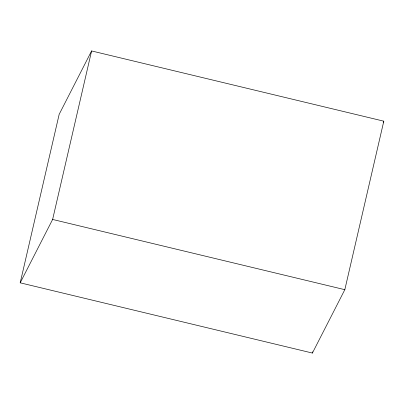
<?xml version="1.0" encoding="UTF-8"?>
<svg xmlns="http://www.w3.org/2000/svg" width="404" height="404" viewBox="0 0 404 404"><rect width="100%" height="100%" fill="white"/><g stroke="black" fill="none" stroke-linecap="round" stroke-linejoin="round"><path stroke-width="0.61" d="M20.2 282.82L59.171 114.317L91.597 50.944L383.8 121.18L344.829 289.683L312.403 353.056L20.2 282.82L52.626 219.453L91.597 50.944M312.403 353.056L312.686 351.823M383.224 122.301L383.8 121.18M52.626 219.453L344.829 289.683"/></g></svg>
